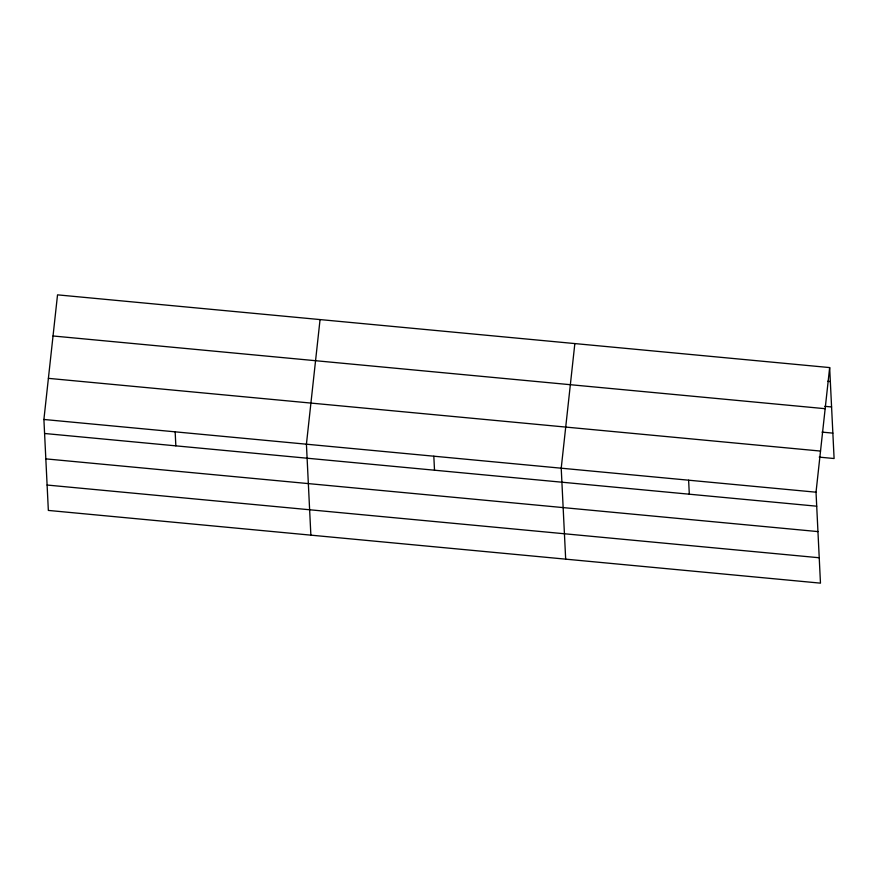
<?xml version="1.0" encoding="UTF-8"?>
<svg xmlns="http://www.w3.org/2000/svg" width="878" height="878" viewBox="0 0 878 878"><rect width="100%" height="100%" fill="white"/><g stroke="black" fill="none" stroke-linecap="round" stroke-linejoin="round"><path stroke-width="1.32" d="M829.655 367.575L816.024 492.196L820.469 583.146L48.345 510.425L43.9 419.475L57.531 294.854L829.655 367.575L834.1 458.525L819.196 457.12M320.053 319.581L306.422 444.202L310.867 535.152M574.849 343.572L561.218 468.204L565.673 559.154M827.625 381.326L830.336 381.579M824.804 406.327L831.576 406.964M53.031 335.978L825.155 408.698M822.017 432.108L832.86 433.128M48.4 378.352L820.524 451.072M43.9 419.475L816.024 492.196M44.58 433.491L816.705 506.2M45.832 458.876L817.956 531.596M47.105 485.04L819.229 557.76M688.626 480.2L689.307 494.204M433.82 456.209L434.511 470.213M175.161 431.844L175.841 445.848"/></g></svg>
